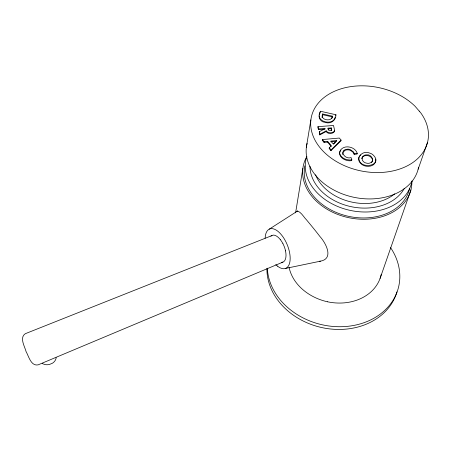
<?xml version="1.0" encoding="UTF-8"?>
<svg xmlns="http://www.w3.org/2000/svg" width="451" height="451" viewBox="0 0 451 451"><rect width="100%" height="100%" fill="white"/><g stroke="black" fill="none" stroke-linecap="round" stroke-linejoin="round"><path stroke-width="0.68" d="M358.844 157.906C358.883 170.822 384.957 165.528 372.639 154.518A8.033 5.919 12.1 0 0 369.313 152.974C362.829 149.912 354.621 158.267 360.907 163.612C365.141 168.313 376.991 167.005 375.469 159.124M362.029 157.997L362.384 160.37L363.686 161.858A5.457 4.025 12.1 0 0 365.987 163.02L367.114 163.256A5.124 3.777 12.1 0 0 369.628 163.132C375.593 161.7 371.579 153.949 366.68 154.862A4.984 3.67 12.1 0 0 364.397 155.274L362.497 156.762L361.854 158.696M306.353 147.274L310.857 119.904M295.591 212.866L302.869 168.443M335.764 115.467L335.91 114.751L320.458 111.25L319.353 115.185M326.174 130.863L326.039 131.568L319.821 134.888L319.951 134.178L326.174 130.863C327.9 133.175 331.615 133.411 333.825 131.703A3.76 2.729 9.2 0 0 334.563 130.102L333.531 125.485L317.961 126.663L318.423 129.595L325.03 129.087M318.423 129.595L317.961 126.663M318.547 128.885L325.216 128.586L319.302 131.731L319.821 134.888M322.048 117.61L322.696 113.968L332.46 116.183L331.846 118.337M322.409 139.568L324.179 141.682L327.691 141.388L331.367 145.769L329.275 147.793L329.134 148.497L330.927 150.64L340.922 140.808L341.074 140.103L339.327 138.045L322.409 139.568L322.279 140.272L324.043 142.386L327.556 142.093L331.226 146.474M324.043 142.386L324.179 141.682M328.057 128.163L327.922 128.868L331.107 128.631L331.248 127.921L328.057 128.163L328.965 130.249L330.842 130.514A1.443 1.049 9.2 0 0 331.367 130.192L331.248 127.921M327.556 142.093L327.691 141.388M330.927 150.64L331.068 149.935L341.074 140.103M336.655 140.582L333.233 143.942L330.831 141.095L336.655 140.582L336.502 141.287L330.69 141.8M351.819 159.874C347.309 160.505 341.785 158.696 339.919 154.236A7.994 5.897 10.8 0 1 339.885 151.322C343.059 144.021 355.213 146.344 357.26 153.385L357.091 154.084L354.17 154.355L354.339 153.656L353.449 151.874L350.309 149.602A5.226 3.856 10.8 0 0 347.862 149.146C338.413 149.54 344.333 159.868 351.092 157.574L351.819 159.874L351.65 160.573C346.03 162.033 336.175 156.452 340.832 150.138M331.417 130.604L331.107 128.631M335.91 114.751C336.023 120.569 330.577 124.324 325.216 122.396C319.342 121.917 317.487 115.851 320.458 111.25M332.46 116.183C332.015 122.486 319.381 120 322.696 113.968M335.189 117.226C333.599 124.735 320.283 123.05 319.145 116.262M418.145 169.198L427.52 142.381M380.092 278.402L410.906 189.916M358.883 157.495L359.267 156.61M296.859 211.643L297.598 210.995C301.606 212.584 303.698 217.106 306.686 220.071C311.151 225.466 315.638 230.844 319.86 236.431C325.487 242.508 334.428 258.592 320.486 261.163L285.517 268.435M362.035 158.025L362.751 156.925L364.216 155.967A4.978 3.67 12.1 0 1 366.5 155.561C370.091 155.138 374.612 159.507 371.494 162.732M354.17 154.355L352.693 151.891L350.145 150.301A5.22 3.85 10.8 0 0 347.704 149.845C345.133 149.608 341.931 151.784 342.777 154.625M333.577 144.168L335.527 142.245M359.864 155.764L360.693 154.969M343.482 151.53L344.603 150.583M269.315 229.119L297.598 210.995M282.912 262.116L38.064 364.882C30.922 366.285 28.763 356.256 26.102 351.645C24.766 346.458 19.224 337.771 25.29 333.701L273.114 235.123A14.477 7.053 67.8 0 1 277.365 236.668A14.421 7.013 67.8 0 1 280.319 239.639M354.339 153.656L357.26 153.385M319.336 261.259L320.486 261.163M322.566 114.684L332.319 116.899M327.511 301.781C310.04 297.981 292.925 285.455 289.029 267.257M42.231 363.551L44.999 364.56A8.823 7.379 -7.7 0 0 49.582 364.414L52.378 363.241A8.817 7.368 -7.4 0 0 55.338 360.208L55.873 358.979A8.828 7.357 -8.1 0 0 56.149 357.705M275.781 264.59L277.489 266.146M326.039 131.568C327.764 133.885 331.474 134.116 333.678 132.414A3.76 2.729 9.2 0 0 334.422 130.813M329.275 147.793L331.068 149.935M328.114 129.572L328.289 130.108M319.302 131.731L319.951 134.178M285.5 250.801L285.889 253.141A14.421 7.013 67.8 0 1 281.689 262.347M411.881 181.392A55.146 41.391 12 0 1 347.152 217.331A55.146 41.391 12 0 1 306.748 156.717M282.952 243.726A14.477 7.053 67.8 0 1 285.528 250.852M270.91 236.161A14.421 7.013 67.8 0 1 271.93 235.445M412 180.907A54.103 40.37 11.9 0 1 348.95 210.115A54.103 40.37 11.9 0 1 306.849 156.305M404.384 188.253A49.317 36.796 11.9 0 1 349.88 206.395A49.317 36.796 11.9 0 1 309.978 166.272M409.655 188.253A53.568 40.207 12 0 1 348.848 216.401A53.568 40.207 12 0 1 304.882 165.895M280.313 239.616A14.381 6.996 67.7 0 1 282.924 243.687M394.698 193.862A46.295 34.468 11.9 0 1 350.478 201.789A46.295 34.468 11.9 0 1 315.559 174.785M396.931 291.898A66.539 54.515 13.9 0 1 324.788 328.17A66.539 54.515 13.9 0 1 266.913 268.424M418.579 167.236A57.029 41.954 11.7 0 1 353.612 197.234A57.029 41.954 11.7 0 1 307.08 143.373M265.143 238.201A21.259 10.35 67.8 0 1 275.138 229.508A21.236 10.334 67.7 0 1 287.18 244.645A21.259 10.345 67.7 0 1 288.978 264.906A21.259 10.345 67.7 0 1 277.489 266.124M381.213 274.496A47.338 38.47 13.6 0 1 327.511 301.787M267.33 268.17A66.911 54.684 13.8 0 0 346.616 326.428A66.911 54.684 13.8 0 0 395.606 256.76A66.878 54.656 13.8 0 0 390.566 247.61M419.25 111.115L415.067 106.273A59.464 42.591 11.4 0 0 315.683 106.645A59.464 42.591 11.4 0 0 372.498 172.429A59.464 42.591 11.4 0 0 420.76 112.863L419.25 111.115"/></g></svg>
